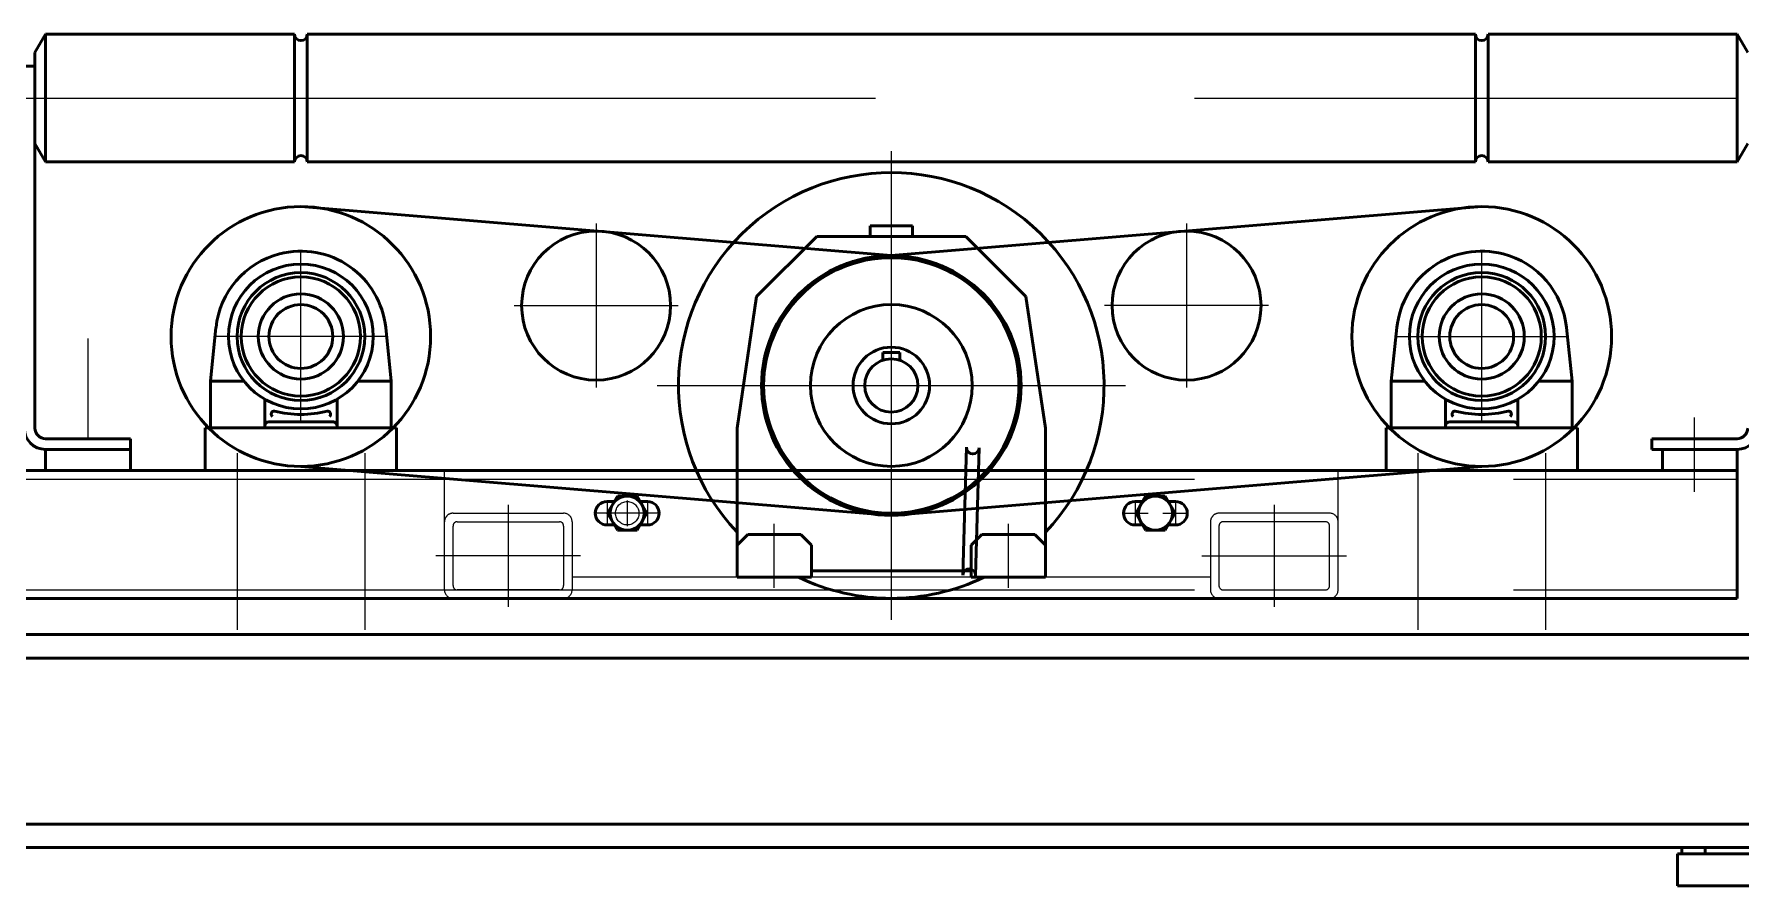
# Model space of a CAD drawing. Header units: millimetres. Extents: x 0 to 118800, y 79635 to 177025.
# Drawn here: x 31198 to 32000, y 109108 to 109508 of the extents above; entities that cross this region are included whole.
import ezdxf

# ---------------------------------------------------------------- set-up
doc = ezdxf.new("R2010")
doc.units = ezdxf.units.MM
doc.header["$LTSCALE"] = 200
for name, pattern in [('AM_DIN_F_W050', [6.25, 4.75, -1.5]), ('AM_DIN_G_W050', [13.75, 9.75, -1.5, 1, -1.5]), ('AM_ISO02W050x2', [3.75, 3, -0.75]), ('AM_ISO08W050x2', [9, 6, -0.75, 1.5, -0.75]), ('AUSGEZOGEN', [0])]:
    doc.linetypes.add(name, pattern=pattern)
doc.layers.add('1', color=7, linetype='Continuous')
for name, color, linetype, lineweight in [('AM_0', 7, 'Continuous', 50), ('AM_2', 5, 'Continuous', 50), ('AM_3', 6, 'AM_DIN_F_W050', 25), ('AM_7', 4, 'AM_DIN_G_W050', 25)]:
    doc.layers.add(name, color=color, linetype=linetype, lineweight=lineweight)

msp = doc.modelspace()

# ---------------------------------------------------------------- linework, layer by layer
at = {"layer": '1', "color": 7, "linetype": 'AUSGEZOGEN'}
for p, q in [((31303.58, 109303.19), (31898.58, 109303.19)), ((31303.58, 109303.19), (31898.58, 109303.19)), ((31303.58, 109303.19), (31898.58, 109303.19)), ((31447.08, 109243.19), (31395.08, 109243.19)), ((31447.08, 109243.19), (31395.08, 109243.19)), ((31447.08, 109243.19), (31395.08, 109243.19)), ((31751.08, 109243.19), (31451.08, 109243.19)), ((31751.08, 109243.19), (31451.08, 109243.19)), ((31751.08, 109243.19), (31451.08, 109243.19)), ((31755.08, 109243.19), (31807.08, 109243.19)), ((31755.08, 109243.19), (31807.08, 109243.19)), ((31755.08, 109243.19), (31807.08, 109243.19))]:
    msp.add_line(p, q, dxfattribs=at)
at = {"layer": 'AM_0'}
for p, q in [((31203.58, 109508.19), (31198.58, 109499.53)), ((31203.58, 109508.19), (31198.58, 109499.53)), ((31203.58, 109508.19), (31198.58, 109499.53)), ((31203.58, 109508.19), (31203.58, 109448.19)), ((31203.58, 109508.19), (31235.58, 109508.19)), ((31203.58, 109508.19), (31203.58, 109448.19)), ((31203.58, 109508.19), (31235.58, 109508.19)), ((31203.58, 109508.19), (31203.58, 109448.19)), ((31203.58, 109508.19), (31235.58, 109508.19)), ((31235.58, 109508.19), (31320.58, 109508.19)), ((31235.58, 109508.19), (31320.58, 109508.19)), ((31235.58, 109508.19), (31320.58, 109508.19)), ((31320.58, 109508.19), (31320.58, 109448.19)), ((31320.58, 109508.19), (31320.58, 109448.19)), ((31320.58, 109508.19), (31320.58, 109448.19)), ((31326.58, 109508.19), (31326.58, 109448.19)), ((31875.58, 109508.19), (31326.58, 109508.19)), ((31326.58, 109508.19), (31326.58, 109448.19)), ((31875.58, 109508.19), (31326.58, 109508.19)), ((31326.58, 109508.19), (31326.58, 109448.19)), ((31875.58, 109508.19), (31326.58, 109508.19)), ((31875.58, 109508.19), (31875.58, 109448.19)), ((31875.58, 109508.19), (31875.58, 109448.19)), ((31875.58, 109508.19), (31875.58, 109448.19)), ((31998.58, 109508.19), (31881.58, 109508.19)), ((31881.58, 109508.19), (31881.58, 109448.19)), ((31998.58, 109508.19), (31881.58, 109508.19)), ((31881.58, 109508.19), (31881.58, 109448.19)), ((31998.58, 109508.19), (31881.58, 109508.19)), ((31881.58, 109508.19), (31881.58, 109448.19)), ((31998.58, 109448.19), (31998.58, 109508.19)), ((31998.58, 109508.19), (32003.58, 109499.53)), ((31998.58, 109448.19), (31998.58, 109508.19)), ((31998.58, 109508.19), (32003.58, 109499.53)), ((31998.58, 109448.19), (31998.58, 109508.19)), ((31998.58, 109508.19), (32003.58, 109499.53)), ((31198.58, 109493.19), (31193.58, 109493.19)), ((31198.58, 109493.19), (31193.58, 109493.19)), ((31198.58, 109493.19), (31193.58, 109493.19)), ((31198.58, 109456.85), (31198.58, 109499.53)), ((31198.58, 109456.85), (31198.58, 109499.53)), ((31198.58, 109456.85), (31198.58, 109499.53)), ((31198.58, 109323.19), (31198.58, 109493.19)), ((31198.58, 109323.19), (31198.58, 109493.19)), ((31198.58, 109323.19), (31198.58, 109493.19)), ((31203.58, 109448.19), (31198.58, 109456.86)), ((31203.58, 109448.19), (31198.58, 109456.86)), ((31203.58, 109448.19), (31198.58, 109456.86)), ((31998.58, 109448.19), (32003.58, 109456.86)), ((31998.58, 109448.19), (32003.58, 109456.86)), ((31998.58, 109448.19), (32003.58, 109456.86)), ((31203.58, 109448.19), (31235.58, 109448.19)), ((31203.58, 109448.19), (31235.58, 109448.19)), ((31203.58, 109448.19), (31235.58, 109448.19)), ((31235.58, 109448.19), (31320.58, 109448.19)), ((31235.58, 109448.19), (31320.58, 109448.19)), ((31235.58, 109448.19), (31320.58, 109448.19)), ((31875.58, 109448.19), (31326.58, 109448.19)), ((31875.58, 109448.19), (31326.58, 109448.19)), ((31875.58, 109448.19), (31326.58, 109448.19)), ((31998.58, 109448.19), (31881.58, 109448.19)), ((31998.58, 109448.19), (31881.58, 109448.19)), ((31998.58, 109448.19), (31881.58, 109448.19)), ((31566.08, 109413.19), (31537.79, 109384.91)), ((31566.08, 109413.19), (31537.79, 109384.91)), ((31566.08, 109413.19), (31537.79, 109384.91)), ((31636.08, 109413.19), (31566.08, 109413.19)), ((31636.08, 109413.19), (31566.08, 109413.19)), ((31636.08, 109413.19), (31566.08, 109413.19)), ((31591.08, 109418.19), (31611.08, 109418.19)), ((31591.08, 109418.19), (31591.08, 109413.19)), ((31591.08, 109418.19), (31611.08, 109418.19)), ((31591.08, 109418.19), (31591.08, 109413.19)), ((31591.08, 109418.19), (31611.08, 109418.19)), ((31591.08, 109418.19), (31591.08, 109413.19)), ((31611.08, 109418.19), (31611.08, 109413.19)), ((31611.08, 109418.19), (31611.08, 109413.19)), ((31611.08, 109418.19), (31611.08, 109413.19)), ((31636.08, 109413.19), (31664.36, 109384.91)), ((31636.08, 109413.19), (31664.36, 109384.91)), ((31636.08, 109413.19), (31664.36, 109384.91)), ((31537.79, 109384.91), (31528.58, 109323.19)), ((31537.79, 109384.91), (31528.58, 109323.19)), ((31537.79, 109384.91), (31528.58, 109323.19)), ((31664.36, 109384.91), (31673.58, 109323.19)), ((31664.36, 109384.91), (31673.58, 109323.19)), ((31664.36, 109384.91), (31673.58, 109323.19)), ((31281.08, 109345.29), (31283.69, 109370.36)), ((31281.08, 109345.29), (31283.69, 109370.36)), ((31281.08, 109345.29), (31283.69, 109370.36)), ((31366.08, 109345.29), (31363.46, 109370.35)), ((31366.08, 109345.29), (31363.46, 109370.35)), ((31366.08, 109345.29), (31363.46, 109370.35)), ((31836.08, 109345.29), (31838.7, 109370.35)), ((31836.08, 109345.29), (31838.7, 109370.35)), ((31836.08, 109345.29), (31838.7, 109370.35)), ((31921.08, 109345.29), (31918.46, 109370.36)), ((31921.08, 109345.29), (31918.46, 109370.36)), ((31921.08, 109345.29), (31918.46, 109370.36)), ((31597.08, 109355.03), (31597.08, 109358.69)), ((31597.08, 109358.69), (31605.08, 109358.69)), ((31597.08, 109355.03), (31597.08, 109358.69)), ((31597.08, 109358.69), (31605.08, 109358.69)), ((31597.08, 109355.03), (31597.08, 109358.69)), ((31597.08, 109358.69), (31605.08, 109358.69)), ((31605.08, 109358.69), (31605.08, 109355.03)), ((31605.08, 109358.69), (31605.08, 109355.03)), ((31605.08, 109358.69), (31605.08, 109355.03)), ((31296.76, 109345.29), (31281.08, 109345.29)), ((31281.08, 109323.29), (31281.08, 109345.29)), ((31296.76, 109345.29), (31281.08, 109345.29)), ((31281.08, 109323.29), (31281.08, 109345.29)), ((31296.76, 109345.29), (31281.08, 109345.29)), ((31281.08, 109323.29), (31281.08, 109345.29)), ((31366.08, 109345.29), (31350.4, 109345.29)), ((31366.08, 109345.29), (31350.4, 109345.29)), ((31366.08, 109345.29), (31350.4, 109345.29)), ((31366.08, 109323.29), (31366.08, 109345.29)), ((31366.08, 109323.29), (31366.08, 109345.29)), ((31366.08, 109323.29), (31366.08, 109345.29)), ((31836.08, 109345.29), (31851.76, 109345.29)), ((31836.08, 109323.29), (31836.08, 109345.29)), ((31836.08, 109345.29), (31851.76, 109345.29)), ((31836.08, 109323.29), (31836.08, 109345.29)), ((31836.08, 109345.29), (31851.76, 109345.29)), ((31836.08, 109323.29), (31836.08, 109345.29)), ((31905.4, 109345.29), (31921.08, 109345.29)), ((31905.4, 109345.29), (31921.08, 109345.29)), ((31905.4, 109345.29), (31921.08, 109345.29)), ((31921.08, 109323.29), (31921.08, 109345.29)), ((31921.08, 109323.29), (31921.08, 109345.29)), ((31921.08, 109323.29), (31921.08, 109345.29)), ((31306.58, 109323.29), (31306.58, 109336.75)), ((31306.58, 109323.29), (31306.58, 109336.75)), ((31306.58, 109323.29), (31306.58, 109336.75)), ((31340.58, 109323.29), (31340.58, 109336.75)), ((31340.58, 109323.29), (31340.58, 109336.75)), ((31340.58, 109323.29), (31340.58, 109336.75)), ((31861.58, 109323.29), (31861.58, 109336.75)), ((31861.58, 109323.29), (31861.58, 109336.75)), ((31861.58, 109323.29), (31861.58, 109336.75)), ((31895.58, 109323.29), (31895.58, 109336.75)), ((31895.58, 109323.29), (31895.58, 109336.75)), ((31895.58, 109323.29), (31895.58, 109336.75)), ((31338.58, 109326.19), (31308.58, 109326.19)), ((31338.58, 109326.19), (31308.58, 109326.19)), ((31338.58, 109326.19), (31308.58, 109326.19)), ((31863.58, 109326.19), (31893.58, 109326.19)), ((31863.58, 109326.19), (31893.58, 109326.19)), ((31863.58, 109326.19), (31893.58, 109326.19)), ((31243.58, 109318.19), (31203.58, 109318.19)), ((31243.58, 109318.19), (31203.58, 109318.19)), ((31243.58, 109318.19), (31203.58, 109318.19)), ((31243.58, 109313.19), (31243.58, 109318.19)), ((31243.58, 109313.19), (31243.58, 109318.19)), ((31243.58, 109313.19), (31243.58, 109318.19)), ((31278.58, 109323.29), (31278.58, 109303.19)), ((31368.58, 109323.29), (31278.58, 109323.29)), ((31278.58, 109323.29), (31278.58, 109303.19)), ((31368.58, 109323.29), (31278.58, 109323.29)), ((31278.58, 109323.29), (31278.58, 109303.19)), ((31368.58, 109323.29), (31278.58, 109323.29)), ((31306.58, 109323.29), (31281.08, 109323.29)), ((31306.58, 109323.29), (31281.08, 109323.29)), ((31306.58, 109323.29), (31281.08, 109323.29)), ((31366.08, 109323.29), (31340.58, 109323.29)), ((31366.08, 109323.29), (31340.58, 109323.29)), ((31366.08, 109323.29), (31340.58, 109323.29)), ((31368.58, 109303.19), (31368.58, 109323.29)), ((31368.58, 109303.19), (31368.58, 109323.29)), ((31368.58, 109303.19), (31368.58, 109323.29)), ((31528.58, 109253.19), (31528.58, 109323.19)), ((31528.58, 109253.19), (31528.58, 109323.19)), ((31528.58, 109253.19), (31528.58, 109323.19)), ((31673.58, 109274.32), (31673.58, 109323.19)), ((31673.58, 109274.32), (31673.58, 109323.19)), ((31673.58, 109274.32), (31673.58, 109323.19)), ((31833.58, 109323.29), (31923.58, 109323.29)), ((31833.58, 109303.19), (31833.58, 109323.29)), ((31833.58, 109323.29), (31923.58, 109323.29)), ((31833.58, 109303.19), (31833.58, 109323.29)), ((31833.58, 109323.29), (31923.58, 109323.29)), ((31833.58, 109303.19), (31833.58, 109323.29)), ((31836.08, 109323.29), (31861.58, 109323.29)), ((31836.08, 109323.29), (31861.58, 109323.29)), ((31836.08, 109323.29), (31861.58, 109323.29)), ((31895.58, 109323.29), (31921.08, 109323.29)), ((31895.58, 109323.29), (31921.08, 109323.29)), ((31895.58, 109323.29), (31921.08, 109323.29)), ((31923.58, 109323.29), (31923.58, 109303.19)), ((31923.58, 109323.29), (31923.58, 109303.19)), ((31923.58, 109323.29), (31923.58, 109303.19)), ((31958.58, 109313.19), (31958.58, 109318.19)), ((31958.58, 109318.19), (31998.58, 109318.19)), ((31958.58, 109313.19), (31958.58, 109318.19)), ((31958.58, 109318.19), (31998.58, 109318.19)), ((31958.58, 109313.19), (31958.58, 109318.19)), ((31958.58, 109318.19), (31998.58, 109318.19)), ((31243.58, 109313.19), (31203.58, 109313.19)), ((31203.58, 109313.19), (31203.58, 109303.19)), ((31243.58, 109313.19), (31203.58, 109313.19)), ((31243.58, 109313.19), (31203.58, 109313.19)), ((31203.58, 109313.19), (31203.58, 109303.19)), ((31243.58, 109313.19), (31203.58, 109313.19)), ((31243.58, 109313.19), (31203.58, 109313.19)), ((31203.58, 109313.19), (31203.58, 109303.19)), ((31243.58, 109313.19), (31203.58, 109313.19)), ((31243.58, 109303.19), (31243.58, 109313.19)), ((31243.58, 109303.19), (31243.58, 109313.19)), ((31243.58, 109303.19), (31243.58, 109313.19)), ((31636.43, 109314.14), (31634.69, 109254.16)), ((31642.43, 109313.96), (31640.68, 109253.99)), ((31958.58, 109313.19), (31998.58, 109313.19)), ((31958.58, 109313.19), (31998.58, 109313.19)), ((31958.58, 109313.19), (31998.58, 109313.19)), ((31958.58, 109313.19), (31998.58, 109313.19)), ((31958.58, 109313.19), (31998.58, 109313.19)), ((31958.58, 109313.19), (31998.58, 109313.19)), ((31963.58, 109313.19), (31998.58, 109313.19)), ((31963.58, 109313.19), (31963.58, 109303.19)), ((31963.58, 109313.19), (31998.58, 109313.19)), ((31963.58, 109313.19), (31963.58, 109303.19)), ((31963.58, 109313.19), (31998.58, 109313.19)), ((31963.58, 109313.19), (31963.58, 109303.19)), ((31998.58, 109313.19), (31998.58, 109243.19)), ((31998.58, 109313.19), (31998.58, 109243.19)), ((31998.58, 109313.19), (31998.58, 109243.19)), ((31189.58, 109303.19), (31998.58, 109303.19)), ((31189.58, 109303.19), (31998.58, 109303.19)), ((31189.58, 109303.19), (31998.58, 109303.19)), ((31203.58, 109303.19), (31243.58, 109303.19)), ((31203.58, 109303.19), (31243.58, 109303.19)), ((31203.58, 109303.19), (31243.58, 109303.19)), ((31470.91, 109288.69), (31467.47, 109288.69)), ((31470.91, 109288.69), (31467.47, 109288.69)), ((31470.91, 109288.69), (31467.47, 109288.69)), ((31467.73, 109283.19), (31472.35, 109291.19)), ((31467.73, 109283.19), (31472.35, 109291.19)), ((31467.73, 109283.19), (31472.35, 109291.19)), ((31472.35, 109291.19), (31481.59, 109291.19)), ((31472.35, 109291.19), (31481.59, 109291.19)), ((31472.35, 109291.19), (31481.59, 109291.19)), ((31481.59, 109291.19), (31486.21, 109283.19)), ((31481.59, 109291.19), (31486.21, 109283.19)), ((31481.59, 109291.19), (31486.21, 109283.19)), ((31486.47, 109288.69), (31483.03, 109288.69)), ((31486.47, 109288.69), (31483.03, 109288.69)), ((31486.47, 109288.69), (31483.03, 109288.69)), ((31715.69, 109288.69), (31719.12, 109288.69)), ((31715.69, 109288.69), (31719.12, 109288.69)), ((31715.69, 109288.69), (31719.12, 109288.69)), ((31715.95, 109283.19), (31720.57, 109291.19)), ((31715.95, 109283.19), (31720.57, 109291.19)), ((31715.95, 109283.19), (31720.57, 109291.19)), ((31720.57, 109291.19), (31729.81, 109291.19)), ((31720.57, 109291.19), (31729.81, 109291.19)), ((31720.57, 109291.19), (31729.81, 109291.19)), ((31729.81, 109291.19), (31734.42, 109283.19)), ((31729.81, 109291.19), (31734.42, 109283.19)), ((31729.81, 109291.19), (31734.42, 109283.19)), ((31731.25, 109288.69), (31734.69, 109288.69)), ((31731.25, 109288.69), (31734.69, 109288.69)), ((31731.25, 109288.69), (31734.69, 109288.69)), ((31467.47, 109277.69), (31470.91, 109277.69)), ((31467.47, 109277.69), (31470.91, 109277.69)), ((31467.47, 109277.69), (31470.91, 109277.69)), ((31472.35, 109275.19), (31467.73, 109283.19)), ((31472.35, 109275.19), (31467.73, 109283.19)), ((31472.35, 109275.19), (31467.73, 109283.19)), ((31486.21, 109283.19), (31481.59, 109275.19)), ((31486.21, 109283.19), (31481.59, 109275.19)), ((31486.21, 109283.19), (31481.59, 109275.19)), ((31483.03, 109277.69), (31486.47, 109277.69)), ((31483.03, 109277.69), (31486.47, 109277.69)), ((31483.03, 109277.69), (31486.47, 109277.69)), ((31719.12, 109277.69), (31715.69, 109277.69)), ((31719.12, 109277.69), (31715.69, 109277.69)), ((31719.12, 109277.69), (31715.69, 109277.69)), ((31720.57, 109275.19), (31715.95, 109283.19)), ((31720.57, 109275.19), (31715.95, 109283.19)), ((31720.57, 109275.19), (31715.95, 109283.19)), ((31734.42, 109283.19), (31729.81, 109275.19)), ((31734.42, 109283.19), (31729.81, 109275.19)), ((31734.42, 109283.19), (31729.81, 109275.19)), ((31734.69, 109277.69), (31731.25, 109277.69)), ((31734.69, 109277.69), (31731.25, 109277.69)), ((31734.69, 109277.69), (31731.25, 109277.69)), ((31481.59, 109275.19), (31472.35, 109275.19)), ((31481.59, 109275.19), (31472.35, 109275.19)), ((31481.59, 109275.19), (31472.35, 109275.19)), ((31533.58, 109273.19), (31528.58, 109268.19)), ((31533.58, 109273.19), (31528.58, 109268.19)), ((31533.58, 109273.19), (31528.58, 109268.19)), ((31558.58, 109273.19), (31533.58, 109273.19)), ((31558.58, 109273.19), (31533.58, 109273.19)), ((31558.58, 109273.19), (31533.58, 109273.19)), ((31558.58, 109273.19), (31563.58, 109268.19)), ((31558.58, 109273.19), (31563.58, 109268.19)), ((31558.58, 109273.19), (31563.58, 109268.19)), ((31638.58, 109268.19), (31643.58, 109273.19)), ((31638.58, 109268.19), (31643.58, 109273.19)), ((31638.58, 109268.19), (31643.58, 109273.19)), ((31668.58, 109273.19), (31643.58, 109273.19)), ((31668.58, 109273.19), (31643.58, 109273.19)), ((31668.58, 109273.19), (31643.58, 109273.19)), ((31668.58, 109273.19), (31673.58, 109268.19)), ((31668.58, 109273.19), (31673.58, 109268.19)), ((31668.58, 109273.19), (31673.58, 109268.19)), ((31673.58, 109253.19), (31673.58, 109274.32)), ((31673.58, 109253.19), (31673.58, 109274.32)), ((31673.58, 109253.19), (31673.58, 109274.32)), ((31729.81, 109275.19), (31720.57, 109275.19)), ((31729.81, 109275.19), (31720.57, 109275.19)), ((31729.81, 109275.19), (31720.57, 109275.19)), ((31563.58, 109253.19), (31563.58, 109268.19)), ((31563.58, 109253.19), (31563.58, 109268.19)), ((31563.58, 109253.19), (31563.58, 109268.19)), ((31638.58, 109253.19), (31638.58, 109268.19)), ((31638.58, 109253.19), (31638.58, 109268.19)), ((31638.58, 109253.19), (31638.58, 109268.19)), ((31528.58, 109253.19), (31563.58, 109253.19)), ((31528.58, 109253.19), (31563.58, 109253.19)), ((31528.58, 109253.19), (31563.58, 109253.19)), ((31563.58, 109256.19), (31638.58, 109256.19)), ((31563.58, 109256.19), (31638.58, 109256.19)), ((31563.58, 109256.19), (31638.58, 109256.19)), ((31644.67, 109253.19), (31638.58, 109253.19)), ((31644.67, 109253.19), (31638.58, 109253.19)), ((31644.67, 109253.19), (31638.58, 109253.19)), ((31673.58, 109253.19), (31644.67, 109253.19)), ((31673.58, 109253.19), (31644.67, 109253.19)), ((31673.58, 109253.19), (31644.67, 109253.19)), ((30393.58, 109243.19), (31998.58, 109243.19)), ((30393.58, 109243.19), (31998.58, 109243.19)), ((30393.58, 109243.19), (31998.58, 109243.19)), ((30323.58, 109226.19), (31972.58, 109226.19)), ((30323.58, 109226.19), (31972.58, 109226.19)), ((30323.58, 109226.19), (31972.58, 109226.19)), ((31972.58, 109226.19), (32068.58, 109226.19)), ((31972.58, 109226.19), (32068.58, 109226.19)), ((31972.58, 109226.19), (32068.58, 109226.19)), ((30323.58, 109215.19), (32068.58, 109215.19)), ((30323.58, 109215.19), (32068.58, 109215.19)), ((30323.58, 109215.19), (32068.58, 109215.19)), ((30323.58, 109137.19), (32068.58, 109137.19)), ((30323.58, 109137.19), (32068.58, 109137.19)), ((30323.58, 109137.19), (32068.58, 109137.19)), ((30323.58, 109126.19), (32068.58, 109126.19)), ((30323.58, 109126.19), (32068.58, 109126.19)), ((30323.58, 109126.19), (32068.58, 109126.19)), ((31972.58, 109123.19), (31972.58, 109126.19)), ((31972.58, 109123.19), (31972.58, 109126.19)), ((31972.58, 109123.19), (31972.58, 109126.19)), ((31983.58, 109123.19), (31983.58, 109126.19)), ((31983.58, 109123.19), (31983.58, 109126.19)), ((31983.58, 109123.19), (31983.58, 109126.19)), ((31970.58, 109123.19), (32070.58, 109123.19)), ((31970.58, 109108.19), (31970.58, 109123.19)), ((31970.58, 109123.19), (32070.58, 109123.19)), ((31970.58, 109108.19), (31970.58, 109123.19)), ((31970.58, 109123.19), (32070.58, 109123.19)), ((31970.58, 109108.19), (31970.58, 109123.19)), ((32070.58, 109108.19), (31970.58, 109108.19)), ((32070.58, 109108.19), (31970.58, 109108.19)), ((32070.58, 109108.19), (31970.58, 109108.19))]:
    msp.add_line(p, q, dxfattribs=at)
for centre, radius in [((31323.58, 109366.19), 34), ((31323.58, 109366.19), 34), ((31323.58, 109366.19), 34), ((31601.08, 109343.19), 61), ((31601.08, 109343.19), 61), ((31601.08, 109343.19), 61), ((31601.08, 109343.19), 60), ((31601.08, 109343.19), 60), ((31601.08, 109343.19), 60), ((31878.58, 109366.19), 34), ((31878.58, 109366.19), 34), ((31878.58, 109366.19), 34), ((31323.58, 109366.19), 30), ((31323.58, 109366.19), 30), ((31323.58, 109366.19), 30), ((31323.58, 109366.19), 28), ((31323.58, 109366.19), 28), ((31323.58, 109366.19), 28), ((31878.58, 109366.19), 30), ((31878.58, 109366.19), 30), ((31878.58, 109366.19), 30), ((31878.58, 109366.19), 28), ((31878.58, 109366.19), 28), ((31878.58, 109366.19), 28), ((31323.58, 109366.19), 20), ((31323.58, 109366.19), 20), ((31323.58, 109366.19), 20), ((31323.58, 109366.19), 15), ((31323.58, 109366.19), 15), ((31323.58, 109366.19), 15), ((31878.58, 109366.19), 20), ((31878.58, 109366.19), 20), ((31878.58, 109366.19), 20), ((31878.58, 109366.19), 15), ((31878.58, 109366.19), 15), ((31878.58, 109366.19), 15), ((31601.08, 109343.19), 18), ((31601.08, 109343.19), 18), ((31601.08, 109343.19), 18), ((31601.08, 109343.19), 12.5), ((31601.08, 109343.19), 12.5), ((31601.08, 109343.19), 12.5), ((31476.97, 109283.19), 8), ((31476.97, 109283.19), 8), ((31476.97, 109283.19), 8), ((31725.19, 109283.19), 8), ((31725.19, 109283.19), 8), ((31725.19, 109283.19), 8)]:
    msp.add_circle(centre, radius, dxfattribs=at)
for centre, radius, start, end in [((31323.58, 109508.19), 3, 180, 0), ((31323.58, 109508.19), 3, 180, 0), ((31323.58, 109508.19), 3, 180, 0), ((31878.58, 109508.19), 3, 180, 0), ((31878.58, 109508.19), 3, 180, 0), ((31878.58, 109508.19), 3, 180, 0), ((31323.58, 109448.19), 3, 0, 180), ((31323.58, 109448.19), 3, 0, 180), ((31323.58, 109448.19), 3, 0, 180), ((31878.58, 109448.19), 3, 0, 180), ((31878.58, 109448.19), 3, 0, 180), ((31878.58, 109448.19), 3, 0, 180), ((31601.08, 109343.19), 100, 316.46884, 223.53113), ((31601.08, 109343.19), 100, 316.46884, 223.53113), ((31601.08, 109343.19), 100, 316.46884, 223.53113), ((31323.58, 109366.19), 40.1, 104.46856, 174.03957), ((31323.58, 109366.19), 40.1, 104.46856, 174.03957), ((31323.58, 109366.19), 40.1, 104.46856, 174.03957), ((31323.58, 109366.19), 40.1, 5.96028, 104.46856), ((31323.58, 109366.19), 40.1, 5.96028, 104.46856), ((31323.58, 109366.19), 40.1, 5.96028, 104.46856), ((31878.58, 109366.19), 40.1, 75.53146, 174.03973), ((31878.58, 109366.19), 40.1, 75.53146, 174.03973), ((31878.58, 109366.19), 40.1, 75.53146, 174.03973), ((31878.58, 109366.19), 40.1, 5.96045, 75.53146), ((31878.58, 109366.19), 40.1, 5.96045, 75.53146), ((31878.58, 109366.19), 40.1, 5.96045, 75.53146), ((31308.58, 109324.19), 2, 90.00001, 180), ((31308.58, 109324.19), 2, 90.00001, 180), ((31308.58, 109324.19), 2, 90.00001, 180), ((31310.98, 109329.76), 1.36, 83.0233, 235.1304), ((31310.98, 109329.76), 1.36, 83.0233, 235.1304), ((31310.98, 109329.76), 1.36, 83.0233, 235.1304), ((31323.88, 109383.84), 54.25, 256.42221, 269.68594), ((31323.88, 109383.84), 54.25, 256.42221, 269.68594), ((31323.88, 109383.84), 54.25, 256.42221, 269.68594), ((31323.28, 109383.84), 54.25, 270.31406, 283.57779), ((31323.28, 109383.84), 54.25, 270.31406, 283.57779), ((31323.28, 109383.84), 54.25, 270.31406, 283.57779), ((31336.18, 109329.76), 1.36, 304.8696, 96.97668), ((31336.18, 109329.76), 1.36, 304.8696, 96.97668), ((31336.18, 109329.76), 1.36, 304.8696, 96.97668), ((31338.58, 109324.19), 2, 0, 90.00001), ((31338.58, 109324.19), 2, 0, 90.00001), ((31338.58, 109324.19), 2, 0, 90.00001), ((31863.58, 109324.19), 2, 90.00001, 180), ((31863.58, 109324.19), 2, 90.00001, 180), ((31863.58, 109324.19), 2, 90.00001, 180), ((31865.98, 109329.76), 1.36, 83.02332, 235.13043), ((31865.98, 109329.76), 1.36, 83.02332, 235.13043), ((31865.98, 109329.76), 1.36, 83.02332, 235.13043), ((31878.88, 109383.84), 54.25, 256.42221, 269.68594), ((31878.88, 109383.84), 54.25, 256.42221, 269.68594), ((31878.88, 109383.84), 54.25, 256.42221, 269.68594), ((31878.28, 109383.84), 54.25, 270.31406, 283.57779), ((31878.28, 109383.84), 54.25, 270.31406, 283.57779), ((31878.28, 109383.84), 54.25, 270.31406, 283.57779), ((31891.18, 109329.76), 1.36, 304.8696, 96.97672), ((31891.18, 109329.76), 1.36, 304.8696, 96.97672), ((31891.18, 109329.76), 1.36, 304.8696, 96.97672), ((31893.58, 109324.19), 2, 0, 90.00001), ((31893.58, 109324.19), 2, 0, 90.00001), ((31893.58, 109324.19), 2, 0, 90.00001), ((31203.58, 109323.19), 10, 180, 270), ((31203.58, 109323.19), 10, 180, 270), ((31203.58, 109323.19), 10, 180, 270), ((31203.58, 109323.19), 5, 180, 270), ((31203.58, 109323.19), 5, 180, 270), ((31203.58, 109323.19), 5, 180, 270), ((31998.58, 109323.19), 5, 270, 0), ((31998.58, 109323.19), 10, 270, 0), ((31998.58, 109323.19), 5, 270, 0), ((31998.58, 109323.19), 10, 270, 0), ((31998.58, 109323.19), 5, 270, 0), ((31998.58, 109323.19), 10, 270, 0), ((31639.43, 109314.05), 3, 178.33347, 358.33347), ((31467.47, 109283.19), 5.5, 90.00001, 270.00001), ((31467.47, 109283.19), 5.5, 90.00001, 270.00001), ((31467.47, 109283.19), 5.5, 90.00001, 270.00001), ((31486.47, 109283.19), 5.5, 270, 90), ((31486.47, 109283.19), 5.5, 270, 90), ((31486.47, 109283.19), 5.5, 270, 90), ((31715.69, 109283.19), 5.5, 89.99999, 269.99999), ((31715.69, 109283.19), 5.5, 89.99999, 269.99999), ((31715.69, 109283.19), 5.5, 89.99999, 269.99999), ((31734.69, 109283.19), 5.5, 270, 90), ((31734.69, 109283.19), 5.5, 270, 90), ((31734.69, 109283.19), 5.5, 270, 90), ((31601.08, 109343.19), 100, 244.15869, 295.84128), ((31601.08, 109343.19), 100, 244.15869, 295.84128), ((31601.08, 109343.19), 100, 244.15869, 295.84128), ((31637.68, 109254.07), 3, 358.33347, 178.33347)]:
    msp.add_arc(centre, radius, start, end, dxfattribs=at)
at = {"layer": 'AM_2'}
for p, q in [((31601.08, 109404.19), (31323.58, 109427.19)), ((31601.08, 109404.19), (31323.58, 109427.19)), ((31601.08, 109404.19), (31323.58, 109427.19)), ((31601.08, 109404.19), (31878.58, 109427.19)), ((31601.08, 109404.19), (31878.58, 109427.19)), ((31601.08, 109404.19), (31878.58, 109427.19)), ((31601.08, 109282.19), (31323.58, 109305.19)), ((31601.08, 109282.19), (31323.58, 109305.19)), ((31601.08, 109282.19), (31323.58, 109305.19)), ((31601.08, 109282.19), (31878.58, 109305.19)), ((31601.08, 109282.19), (31878.58, 109305.19)), ((31601.08, 109282.19), (31878.58, 109305.19))]:
    msp.add_line(p, q, dxfattribs=at)
for centre, radius in [((31323.58, 109366.19), 61), ((31323.58, 109366.19), 61), ((31323.58, 109366.19), 61), ((31878.58, 109366.19), 61), ((31878.58, 109366.19), 61), ((31878.58, 109366.19), 61), ((31462.33, 109380.69), 35), ((31462.33, 109380.69), 35), ((31462.33, 109380.69), 35), ((31739.83, 109380.69), 35), ((31739.83, 109380.69), 35), ((31739.83, 109380.69), 35), ((31601.08, 109343.19), 38), ((31601.08, 109343.19), 38), ((31601.08, 109343.19), 38)]:
    msp.add_circle(centre, radius, dxfattribs=at)
at = {"layer": 'AM_3', "linetype": 'AM_ISO02W050x2'}
for p, q in [((31391.08, 109247.19), (31391.08, 109303.19)), ((31391.08, 109247.19), (31391.08, 109303.19)), ((31391.08, 109247.19), (31391.08, 109303.19)), ((31811.08, 109247.19), (31811.08, 109303.19)), ((31811.08, 109247.19), (31811.08, 109303.19)), ((31811.08, 109247.19), (31811.08, 109303.19)), ((30393.58, 109299.19), (31998.58, 109299.19)), ((30393.58, 109299.19), (31998.58, 109299.19)), ((30393.58, 109299.19), (31998.58, 109299.19)), ((31395.08, 109283.19), (31447.08, 109283.19)), ((31395.08, 109283.19), (31447.08, 109283.19)), ((31395.08, 109283.19), (31447.08, 109283.19)), ((31395.08, 109249.19), (31395.08, 109277.19)), ((31395.08, 109249.19), (31395.08, 109277.19)), ((31395.08, 109249.19), (31395.08, 109277.19)), ((31397.08, 109279.19), (31445.08, 109279.19)), ((31397.08, 109279.19), (31445.08, 109279.19)), ((31397.08, 109279.19), (31445.08, 109279.19)), ((31447.08, 109277.19), (31447.08, 109249.19)), ((31447.08, 109277.19), (31447.08, 109249.19)), ((31447.08, 109277.19), (31447.08, 109249.19)), ((31451.08, 109279.19), (31451.08, 109247.19)), ((31451.08, 109279.19), (31451.08, 109247.19)), ((31451.08, 109279.19), (31451.08, 109247.19)), ((31751.08, 109279.19), (31751.08, 109247.19)), ((31751.08, 109279.19), (31751.08, 109247.19)), ((31751.08, 109279.19), (31751.08, 109247.19)), ((31807.08, 109283.19), (31755.08, 109283.19)), ((31807.08, 109283.19), (31755.08, 109283.19)), ((31807.08, 109283.19), (31755.08, 109283.19)), ((31755.08, 109277.19), (31755.08, 109249.19)), ((31755.08, 109277.19), (31755.08, 109249.19)), ((31755.08, 109277.19), (31755.08, 109249.19)), ((31805.08, 109279.19), (31757.08, 109279.19)), ((31805.08, 109279.19), (31757.08, 109279.19)), ((31805.08, 109279.19), (31757.08, 109279.19)), ((31807.08, 109249.19), (31807.08, 109277.19)), ((31807.08, 109249.19), (31807.08, 109277.19)), ((31807.08, 109249.19), (31807.08, 109277.19)), ((31751.08, 109253.19), (31451.08, 109253.19)), ((31751.08, 109253.19), (31451.08, 109253.19)), ((31751.08, 109253.19), (31451.08, 109253.19)), ((30393.58, 109247.19), (31998.58, 109247.19)), ((30393.58, 109247.19), (31998.58, 109247.19)), ((30393.58, 109247.19), (31998.58, 109247.19)), ((31445.08, 109247.19), (31397.08, 109247.19)), ((31445.08, 109247.19), (31397.08, 109247.19)), ((31445.08, 109247.19), (31397.08, 109247.19)), ((31757.08, 109247.19), (31805.08, 109247.19)), ((31757.08, 109247.19), (31805.08, 109247.19)), ((31757.08, 109247.19), (31805.08, 109247.19))]:
    msp.add_line(p, q, dxfattribs=at)
msp.add_circle((31476.97, 109283.19), 5.5, dxfattribs=at)
msp.add_circle((31476.97, 109283.19), 5.5, dxfattribs=at)
msp.add_circle((31476.97, 109283.19), 5.5, dxfattribs=at)
for centre, radius, start, end in [((31395.08, 109279.19), 4, 89.99999, 180), ((31395.08, 109279.19), 4, 89.99999, 180), ((31395.08, 109279.19), 4, 89.99999, 180), ((31397.08, 109277.19), 2, 89.99999, 180), ((31397.08, 109277.19), 2, 89.99999, 180), ((31397.08, 109277.19), 2, 89.99999, 180), ((31445.08, 109277.19), 2, 0, 90), ((31445.08, 109277.19), 2, 0, 90), ((31445.08, 109277.19), 2, 0, 90), ((31447.08, 109279.19), 4, 0, 90), ((31447.08, 109279.19), 4, 0, 90), ((31447.08, 109279.19), 4, 0, 90), ((31755.08, 109279.19), 4, 89.99999, 180), ((31755.08, 109279.19), 4, 89.99999, 180), ((31755.08, 109279.19), 4, 89.99999, 180), ((31757.08, 109277.19), 2, 89.99999, 180), ((31757.08, 109277.19), 2, 89.99999, 180), ((31757.08, 109277.19), 2, 89.99999, 180), ((31805.08, 109277.19), 2, 0, 90), ((31805.08, 109277.19), 2, 0, 90), ((31805.08, 109277.19), 2, 0, 90), ((31807.08, 109279.19), 4, 0, 90), ((31807.08, 109279.19), 4, 0, 90), ((31807.08, 109279.19), 4, 0, 90), ((31395.08, 109247.19), 4, 180, 270), ((31395.08, 109247.19), 4, 180, 270), ((31395.08, 109247.19), 4, 180, 270), ((31397.08, 109249.19), 2, 180, 270), ((31397.08, 109249.19), 2, 180, 270), ((31397.08, 109249.19), 2, 180, 270), ((31445.08, 109249.19), 2, 270, 0), ((31445.08, 109249.19), 2, 270, 0), ((31445.08, 109249.19), 2, 270, 0), ((31447.08, 109247.19), 4, 270, 0), ((31447.08, 109247.19), 4, 270, 0), ((31447.08, 109247.19), 4, 270, 0), ((31755.08, 109247.19), 4, 180, 270), ((31755.08, 109247.19), 4, 180, 270), ((31755.08, 109247.19), 4, 180, 270), ((31757.08, 109249.19), 2, 180, 270), ((31757.08, 109249.19), 2, 180, 270), ((31757.08, 109249.19), 2, 180, 270), ((31805.08, 109249.19), 2, 270, 0), ((31805.08, 109249.19), 2, 270, 0), ((31805.08, 109249.19), 2, 270, 0), ((31807.08, 109247.19), 4, 270, 0), ((31807.08, 109247.19), 4, 270, 0), ((31807.08, 109247.19), 4, 270, 0)]:
    msp.add_arc(centre, radius, start, end, dxfattribs=at)
at = {"layer": 'AM_7', "linetype": 'AM_ISO08W050x2'}
for p, q in [((30393.58, 109478.19), (31998.58, 109478.19)), ((30393.58, 109478.19), (31998.58, 109478.19)), ((30393.58, 109478.19), (31998.58, 109478.19)), ((31601.08, 109453.19), (31601.08, 109233.19)), ((31601.08, 109453.19), (31601.08, 109233.19)), ((31601.08, 109453.19), (31601.08, 109233.19)), ((31462.33, 109419.19), (31462.33, 109342.19)), ((31462.33, 109419.19), (31462.33, 109342.19)), ((31462.33, 109419.19), (31462.33, 109342.19)), ((31739.83, 109419.19), (31739.83, 109342.19)), ((31739.83, 109419.19), (31739.83, 109342.19)), ((31739.83, 109419.19), (31739.83, 109342.19)), ((31323.58, 109326.19), (31323.58, 109406.19)), ((31323.58, 109326.19), (31323.58, 109406.19)), ((31323.58, 109326.19), (31323.58, 109406.19)), ((31878.58, 109326.19), (31878.58, 109406.19)), ((31878.58, 109326.19), (31878.58, 109406.19)), ((31878.58, 109326.19), (31878.58, 109406.19)), ((31423.83, 109380.69), (31500.83, 109380.69)), ((31423.83, 109380.69), (31500.83, 109380.69)), ((31423.83, 109380.69), (31500.83, 109380.69)), ((31778.33, 109380.69), (31701.33, 109380.69)), ((31778.33, 109380.69), (31701.33, 109380.69)), ((31778.33, 109380.69), (31701.33, 109380.69)), ((31223.58, 109318.19), (31223.58, 109365.31)), ((31223.58, 109318.19), (31223.58, 109365.31)), ((31223.58, 109318.19), (31223.58, 109365.31)), ((31363.58, 109366.19), (31283.58, 109366.19)), ((31363.58, 109366.19), (31283.58, 109366.19)), ((31363.58, 109366.19), (31283.58, 109366.19)), ((31838.58, 109366.19), (31918.58, 109366.19)), ((31838.58, 109366.19), (31918.58, 109366.19)), ((31838.58, 109366.19), (31918.58, 109366.19)), ((31491.08, 109343.19), (31711.08, 109343.19)), ((31491.08, 109343.19), (31711.08, 109343.19)), ((31491.08, 109343.19), (31711.08, 109343.19)), ((31978.58, 109293.19), (31978.58, 109328.19)), ((31978.58, 109293.19), (31978.58, 109328.19)), ((31978.58, 109293.19), (31978.58, 109328.19)), ((31978.58, 109293.19), (31978.58, 109328.19)), ((31978.58, 109293.19), (31978.58, 109328.19)), ((31978.58, 109293.19), (31978.58, 109328.19)), ((31293.58, 109311.37), (31293.58, 109228.5)), ((31293.58, 109311.37), (31293.58, 109228.5)), ((31293.58, 109311.37), (31293.58, 109228.5)), ((31353.58, 109311.37), (31353.58, 109228.5)), ((31353.58, 109311.37), (31353.58, 109228.5)), ((31353.58, 109311.37), (31353.58, 109228.5)), ((31848.58, 109311.37), (31848.58, 109228.5)), ((31848.58, 109311.37), (31848.58, 109228.5)), ((31848.58, 109311.37), (31848.58, 109228.5)), ((31908.58, 109311.37), (31908.58, 109228.5)), ((31908.58, 109311.37), (31908.58, 109228.5)), ((31908.58, 109311.37), (31908.58, 109228.5)), ((31421.08, 109287.19), (31421.08, 109239.19)), ((31421.08, 109287.19), (31421.08, 109239.19)), ((31421.08, 109287.19), (31421.08, 109239.19)), ((31467.47, 109289.24), (31467.47, 109277.14)), ((31467.47, 109289.24), (31467.47, 109277.14)), ((31467.47, 109289.24), (31467.47, 109277.14)), ((31476.97, 109289.24), (31476.97, 109277.14)), ((31476.97, 109289.24), (31476.97, 109277.14)), ((31476.97, 109289.24), (31476.97, 109277.14)), ((31486.47, 109289.24), (31486.47, 109277.14)), ((31486.47, 109289.24), (31486.47, 109277.14)), ((31486.47, 109289.24), (31486.47, 109277.14)), ((31715.69, 109289.24), (31715.69, 109277.14)), ((31715.69, 109289.24), (31715.69, 109277.14)), ((31715.69, 109289.24), (31715.69, 109277.14)), ((31734.69, 109289.24), (31734.69, 109277.14)), ((31734.69, 109289.24), (31734.69, 109277.14)), ((31734.69, 109289.24), (31734.69, 109277.14)), ((31781.08, 109287.19), (31781.08, 109239.19)), ((31781.08, 109287.19), (31781.08, 109239.19)), ((31781.08, 109287.19), (31781.08, 109239.19)), ((31473.52, 109283.19), (31461.42, 109283.19)), ((31473.52, 109283.19), (31461.42, 109283.19)), ((31473.52, 109283.19), (31461.42, 109283.19)), ((31483.02, 109283.19), (31470.92, 109283.19)), ((31483.02, 109283.19), (31470.92, 109283.19)), ((31483.02, 109283.19), (31470.92, 109283.19)), ((31492.52, 109283.19), (31480.42, 109283.19)), ((31492.52, 109283.19), (31480.42, 109283.19)), ((31492.52, 109283.19), (31480.42, 109283.19)), ((31546.08, 109248.19), (31546.08, 109278.19)), ((31546.08, 109248.19), (31546.08, 109278.19)), ((31546.08, 109248.19), (31546.08, 109278.19)), ((31656.08, 109248.19), (31656.08, 109278.19)), ((31656.08, 109248.19), (31656.08, 109278.19)), ((31656.08, 109248.19), (31656.08, 109278.19)), ((31709.64, 109283.19), (31721.74, 109283.19)), ((31709.64, 109283.19), (31721.74, 109283.19)), ((31709.64, 109283.19), (31721.74, 109283.19)), ((31728.64, 109283.19), (31740.74, 109283.19)), ((31728.64, 109283.19), (31740.74, 109283.19)), ((31728.64, 109283.19), (31740.74, 109283.19)), ((31455.08, 109263.19), (31387.08, 109263.19)), ((31455.08, 109263.19), (31387.08, 109263.19)), ((31455.08, 109263.19), (31387.08, 109263.19)), ((31747.08, 109263.19), (31815.08, 109263.19)), ((31747.08, 109263.19), (31815.08, 109263.19)), ((31747.08, 109263.19), (31815.08, 109263.19))]:
    msp.add_line(p, q, dxfattribs=at)

doc.saveas('drawing.dxf')
